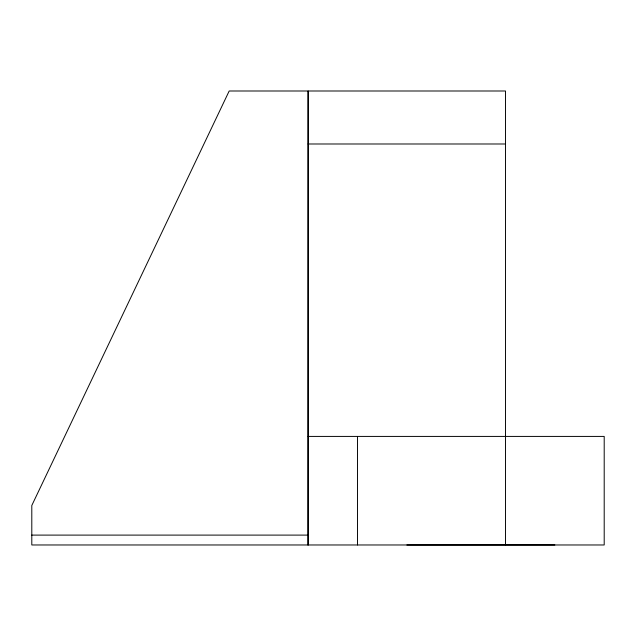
<?xml version="1.0" encoding="UTF-8"?>
<svg xmlns="http://www.w3.org/2000/svg" width="636" height="636" viewBox="0 0 636 636"><rect width="100%" height="100%" fill="white"/><g stroke="black" fill="none" stroke-linecap="round" stroke-linejoin="round"><path stroke-width="0.95" d="M308.007 544.973L308.134 90.996L308.134 544.973M308.134 143.99L505.509 143.99M308.134 436.415L604.2 436.415L604.2 544.973L31.8 544.973L31.8 505.493L229.183 90.996L505.509 90.996L505.509 544.973M31.8 535.099L308.007 535.099M406.857 545.004L554.854 544.973M357.48 436.415L357.48 544.973"/></g></svg>
